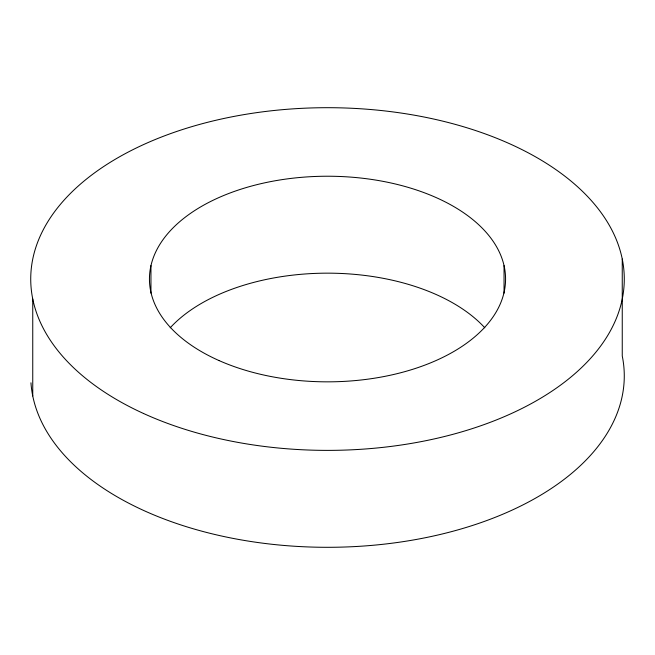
<?xml version="1.0" encoding="UTF-8"?>
<svg xmlns="http://www.w3.org/2000/svg" width="655" height="655" viewBox="0 0 655 655"><rect width="100%" height="100%" fill="white"/><g stroke="black" fill="none" stroke-linecap="round" stroke-linejoin="round"><path stroke-width="0.98" d="M622.25 259.036L622.25 355.96A296.781 171.348 0 0 1 350.761 546.778A296.781 171.348 0 0 1 30.957 382.798M504.047 265.619L504.047 293.162M150.953 265.619L150.953 293.162M32.75 299.04L32.75 395.964M170.194 327.787A178.07 102.81 0 0 1 327.5 273.16A178.07 102.81 0 0 1 484.806 327.787M143.576 413.51A296.781 171.348 0 0 0 621.177 303.756A296.781 171.348 0 0 0 217.747 119.84A296.781 171.348 0 0 0 143.576 413.51M219.098 360.594A178.07 102.81 0 0 0 504.047 292.457A178.07 102.81 0 0 0 259.355 184.055A178.07 102.81 0 0 0 219.098 360.594"/></g></svg>
